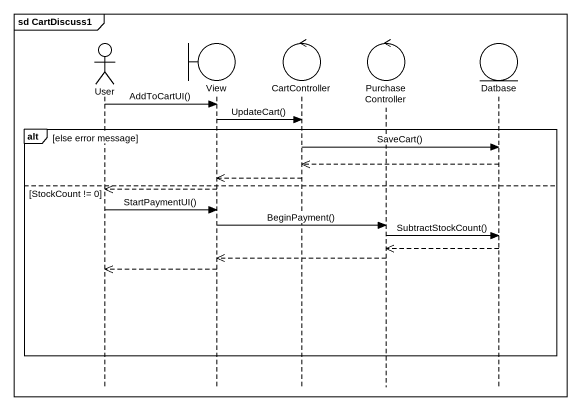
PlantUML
@startuml
mainframe sd CartDiscuss1
hide footbox
actor User
boundary View
control CartController
control PurchaseController
entity Datbase

User -> View : AddToCartUI()
View -> CartController : UpdateCart()
alt else error message
  CartController -> Datbase : SaveCart()
  Datbase -->> CartController
  CartController -->> View
else StockCount != 0
  View -->> User
  User -> View : StartPaymentUI()
  View -> PurchaseController : BeginPayment()
  PurchaseController -> Datbase : SubtractStockCount()
  Datbase -->> PurchaseController
  PurchaseController -->> View
  View -->> User
end
@enduml
